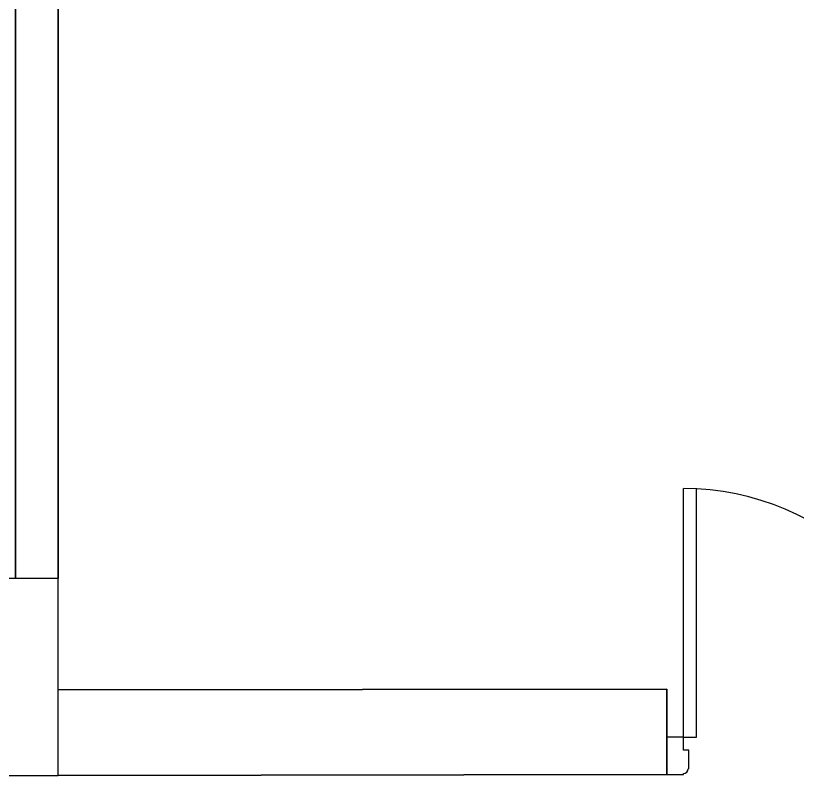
# Model space of a CAD drawing. Header units: millimetres. Extents: x 1448174 to 1599581, y -224422 to -106989.
# Drawn here: x 1480687 to 1482794, y -128863 to -126816 of the extents above; entities that cross this region are included whole.
import ezdxf

# ---------------------------------------------------------------- set-up
doc = ezdxf.new("R2010")
doc.units = ezdxf.units.MM
doc.header["$LTSCALE"] = 600
doc.header["$MEASUREMENT"] = 0
doc.layers.add('col', color=5, linetype='Continuous')
doc.layers.add('P-Wall', color=1, linetype='Continuous', lineweight=35)

msp = doc.modelspace()

# ---------------------------------------------------------------- linework, layer by layer
at = {"color": 8, "lineweight": 25}
for p, q in [((1482486.447, -128760.6444), (1482486.447, -128090.6444)), ((1482521.447, -128760.6444), (1482521.447, -128090.6444)), ((1482486.447, -128760.6444), (1482441.447, -128760.6444)), ((1482441.447, -128760.6444), (1482441.447, -128860.6444)), ((1482486.447, -128795.6444), (1482486.447, -128760.6444)), ((1482486.447, -128760.6444), (1482521.447, -128760.6444)), ((1482501.447, -128795.6444), (1482486.447, -128795.6444)), ((1482501.447, -128845.6444), (1482501.447, -128795.6444)), ((1482501.447, -128845.6444), (1482498.947, -128845.6444)), ((1482441.447, -128860.6444), (1482486.447, -128860.6444)), ((1482486.447, -128860.6444), (1482486.447, -128858.1444))]:
    msp.add_line(p, q, dxfattribs=at)
at = {"color": 8}
for centre, radius, start, end in [((1482486.447, -128795.6444), 705, 0, 90), ((1482486.447, -128845.6444), 12.5, 270, 0)]:
    msp.add_arc(centre, radius, start, end, dxfattribs=at)
at = {"layer": 'col'}
msp.add_lwpolyline([(1480502.098, -128863.2516), (1480802.098, -128863.2516), (1480802.098, -128333.2516), (1480502.098, -128333.2516)], close=True, dxfattribs=at)
at = {"layer": 'P-Wall'}
for p, q in [((1480802.098, -122583.2516), (1480802.098, -128333.2516)), ((1480687.098, -124898.2516), (1480687.098, -128333.2516)), ((1482441.447, -128630.6444), (1480802.098, -128633.2516)), ((1482441.447, -128860.6444), (1482441.447, -128630.6444)), ((1482441.447, -128860.6444), (1480802.098, -128863.2516))]:
    msp.add_line(p, q, dxfattribs=at)

doc.saveas('drawing.dxf')
